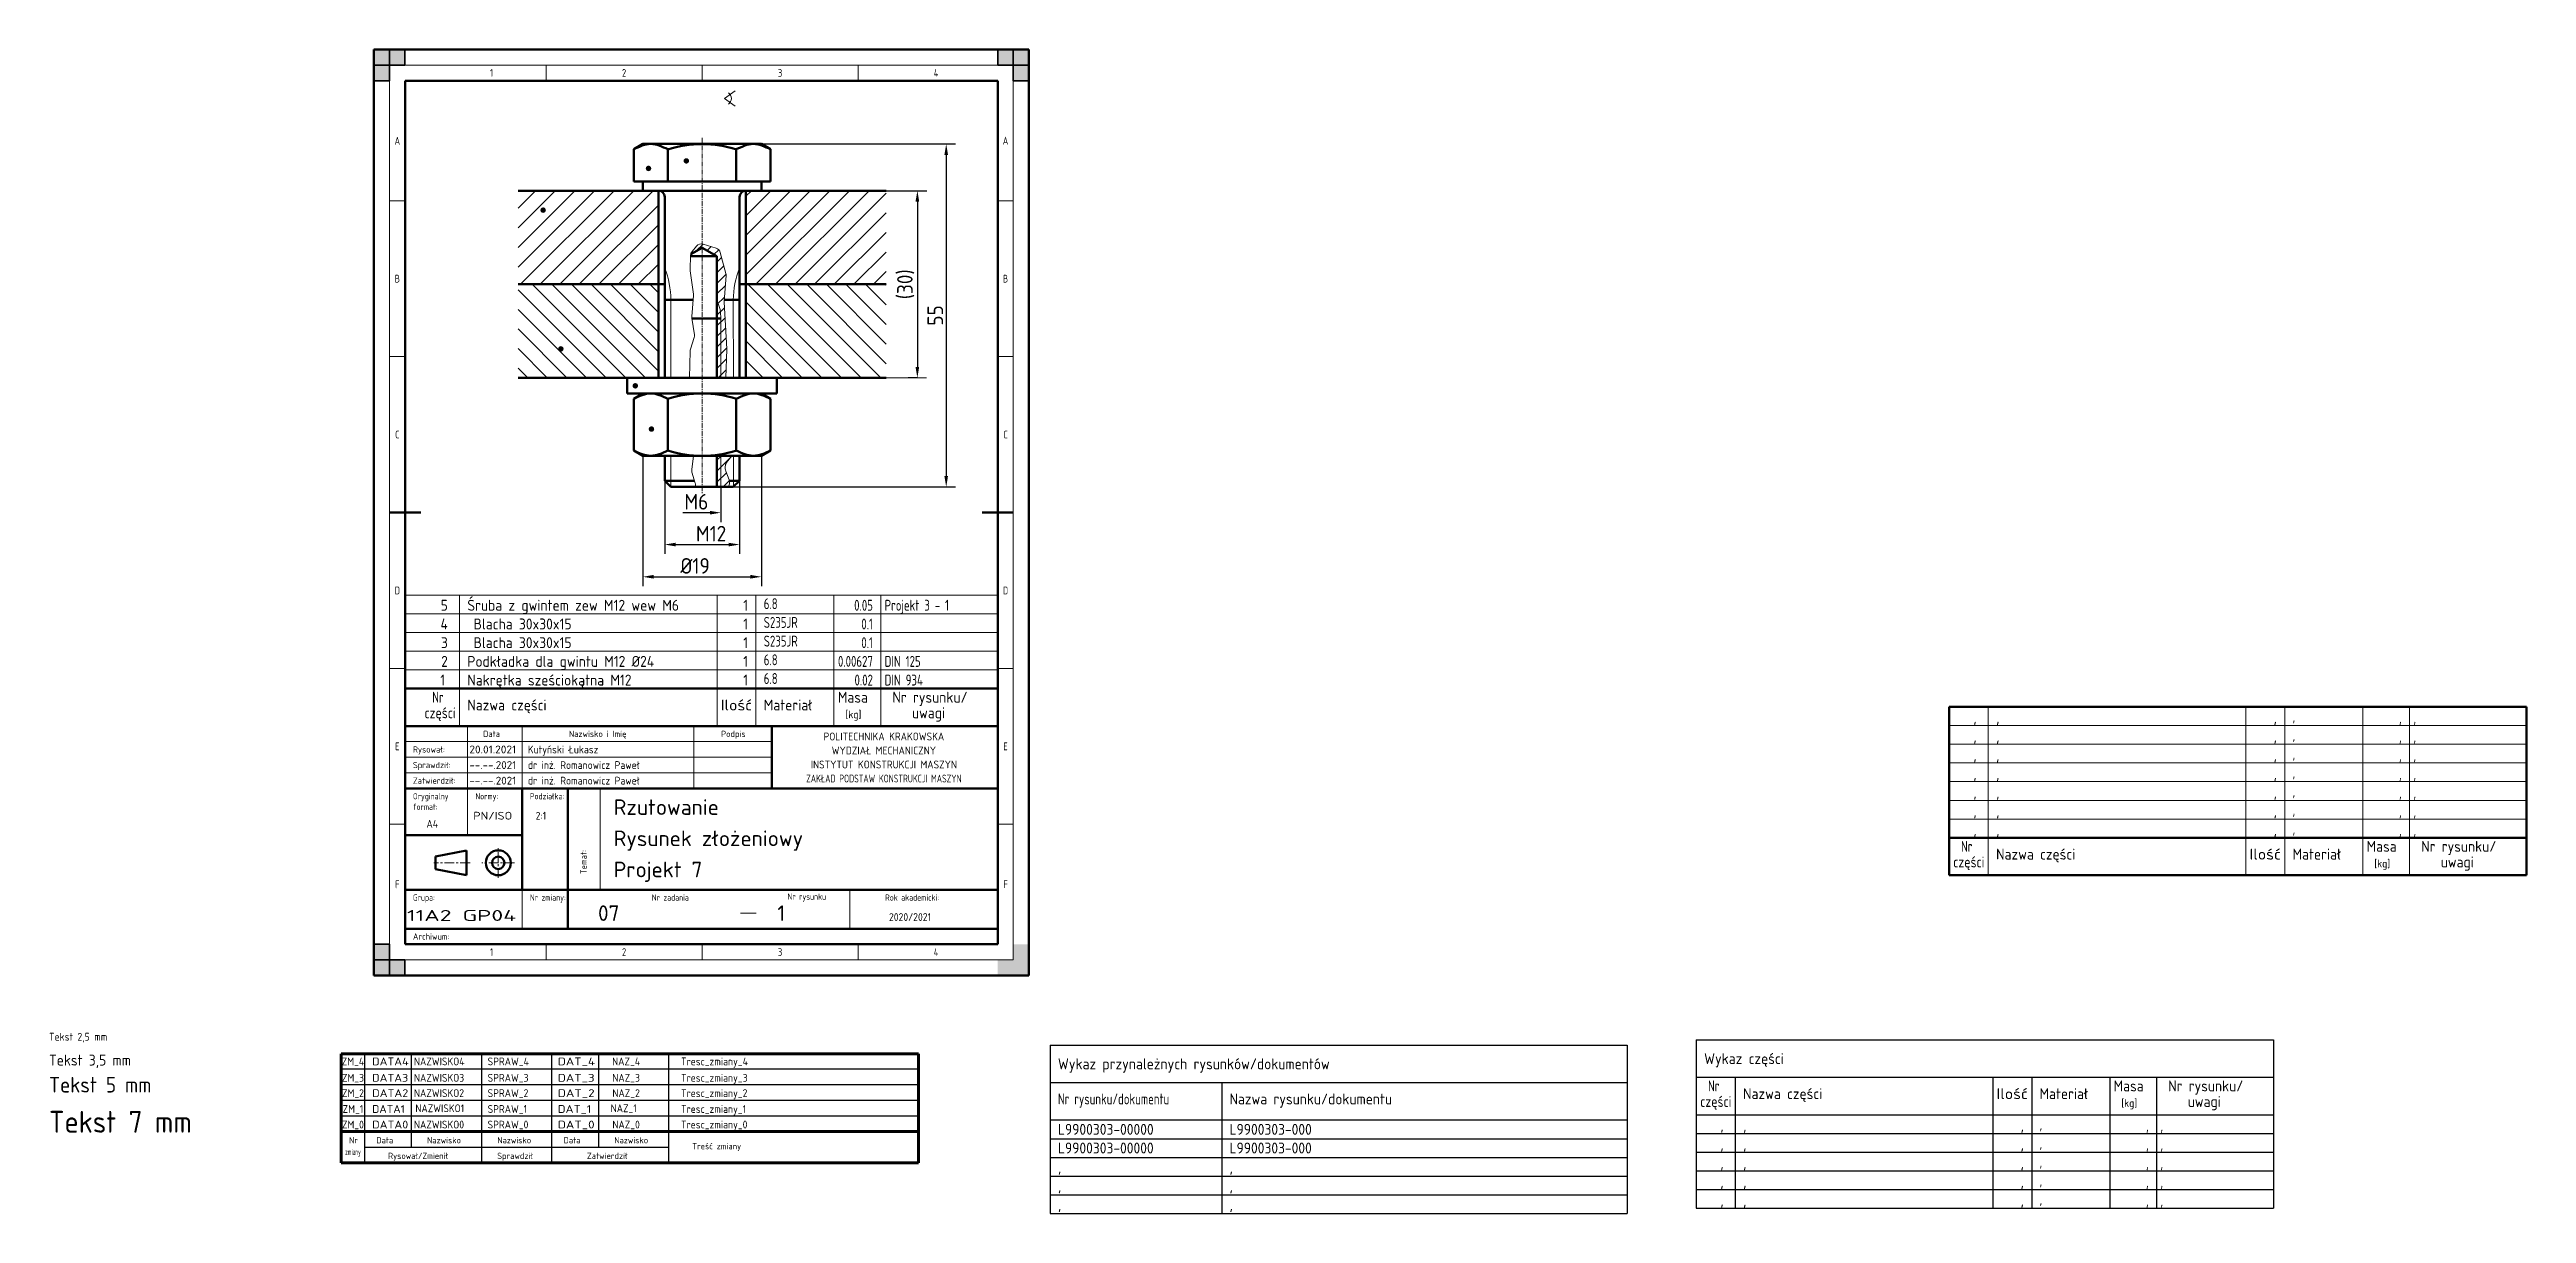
# Paper-space layout 'Layout1' of a CAD drawing. Extents: x -104 to 690, y -76 to 297.
# The model-space entities are those that its viewports show. They can reach past a viewport. Long polylines and large blocks are cut down to what shows.
import ezdxf
from ezdxf.enums import TextEntityAlignment as Align

# ---------------------------------------------------------------- set-up
doc = ezdxf.new("R2010")
doc.units = 0
doc.linetypes.add('CENTER', pattern=[50.8, 31.75, -6.35, 6.35, -6.35])
doc.layers.get('0').update_dxf_attribs({"linetype": 'CONTINUOUS', "lineweight": 35})
doc.layers.get('Defpoints').update_dxf_attribs({"linetype": 'CONTINUOUS'})
for name, color, linetype, lineweight in [('0A widoczne krawedzie i zarysy', 7, 'CONTINUOUS', 50), ('1 zarysy kladow miejscowych', 7, 'CONTINUOUS', 18), ('4 pomocnicze', 3, 'CONTINUOUS', 18), ('5 wymiarowanie', 7, 'CONTINUOUS', 18), ('6 tekst 2.5mm', 7, 'CONTINUOUS', 25), ('6_35 tekst', 7, 'CONTINUOUS', 35), ('6_5 tekst', 11, 'CONTINUOUS', 50), ('6_7 tekst', 5, 'CONTINUOUS', 70), ('7 osie', 7, 'CENTER', 18), ('AM_5', 3, 'CONTINUOUS', 25), ('RAMKA', 7, 'CONTINUOUS', 15), ('TB_RYS', 7, 'CONTINUOUS', 15), ('TB_TEXT', 7, 'CONTINUOUS', 18)]:
    doc.layers.add(name, color=color, linetype=linetype, lineweight=lineweight)
for name, color, linetype in [('PRZYDOC0', 7, 'CONTINUOUS'), ('PRZYDOPL', 7, 'CONTINUOUS'), ('TABZMIAN', 7, 'CONTINUOUS'), ('WYKAZ_CZ', 7, 'CONTINUOUS'), ('WYKAZ_PL', 7, 'CONTINUOUS'), ('ZMIANYPL', 7, 'CONTINUOUS')]:
    doc.layers.add(name, color=color, linetype=linetype)
doc.styles.get("Standard").update_dxf_attribs({"font": 'geniso.shx'})
doc.dimstyles.new('STW25$0', dxfattribs={"dimscale": 0.5, "dimtxt": 5, "dimasz": 3.5, "dimexe": 3, "dimexo": 0, "dimgap": 1, "dimtad": 1, "dimdec": 1, "dimzin": 9, "dimdsep": 46, "dimtxsty": 'Standard', "dimcen": 0, "dimclrd": 256, "dimclre": 256, "dimclrt": 256, "dimadec": 1, "dimazin": 2, "dimtp": 0.1, "dimtm": 0.1, "dimtfac": 0.71, "dimtdec": 1, "dimtmove": 0, "dimatfit": 3, "dimfxl": 1, "dimtzin": 0, "dimlwd": -1, "dimlwe": -1, "dimarcsym": 0})

# ---------------------------------------------------------------- blocks, each defined once
blk = doc.blocks.new('PRZYDOC')
at = {"layer": 'PRZYDOC0'}
for p, q in [((-185, 0), (0, 0)), ((-185, 0), (-185, -54)), ((0, 0), (0, -54)), ((-185, -12), (0, -12)), ((-130, -12), (-130, -54)), ((-185, -24), (0, -24))]:
    blk.add_line(p, q, dxfattribs=at)
at = {"layer": 'PRZYDOC0', "color": 1}
for p, q in [((-185, -30), (0, -30)), ((-185, -36), (0, -36)), ((-185, -42), (0, -42)), ((-185, -48), (0, -48)), ((-185, -54), (0, -54))]:
    blk.add_line(p, q, dxfattribs=at)
at = {"layer": 'PRZYDOPL'}
for s, p in [('Wykaz przynależnych rysunków/dokumentów', (-182.5, -7.75)), ('Nazwa rysunku/dokumentu', (-127.5, -19)), ('L9900303-00000', (-182.5, -28.75)), ('L9900303-00000', (-182.5, -34.75)), ('L9900303-000', (-127.5, -28.75)), ('L9900303-000', (-127.5, -34.75)), (',', (-182.5, -40.75)), (',', (-182.5, -46.75)), (',', (-127.5, -40.75)), (',', (-127.5, -46.75)), (',', (-182.5, -52.75)), (',', (-127.5, -52.75))]:
    blk.add_text(s, height=3.5, dxfattribs=at).set_placement(p)
at = {"layer": 'PRZYDOPL', "width": 0.8}
blk.add_text('Nr rysunku/dokumentu', height=3.5, dxfattribs=at).set_placement((-182.5, -19))
blk = doc.blocks.new('WykazCzesci')
at = {"layer": 'WYKAZ_CZ'}
for p, q in [((-185, 0), (0, 0)), ((-185, 0), (-185, -54)), ((0, 0), (0, -54)), ((-185, -12), (0, -12)), ((-172.5, -12), (-172.5, -54)), ((-90, -12), (-90, -54)), ((-77.5, -12), (-77.5, -54)), ((-52.5, -12), (-52.5, -54)), ((-37.5, -12), (-37.5, -54)), ((-185, -24), (0, -24))]:
    blk.add_line(p, q, dxfattribs=at)
at = {"layer": 'WYKAZ_CZ', "color": 1}
for p, q in [((-185, -30), (0, -30)), ((-185, -42), (0, -42)), ((-185, -54), (0, -54))]:
    blk.add_line(p, q, dxfattribs=at)
at = {"layer": 'WYKAZ_CZ', "color": 2}
for p, q in [((-185, -36), (0, -36)), ((-185, -48), (0, -48))]:
    blk.add_line(p, q, dxfattribs=at)
at = {"layer": 'WYKAZ_PL'}
for s, p in [('Wykaz części', (-182.5, -7.75)), ('Nazwa części', (-170, -19)), ('Materiał', (-75, -19)), ('Masa', (-51.25, -16.5)), ('Nr rysunku/', (-33.75, -16.5)), ('uwagi', (-27.5, -21.5)), (',', (-170, -29)), (',', (-170, -35)), (',', (-170, -41)), (',', (-170, -47)), (',', (-170, -53))]:
    blk.add_text(s, height=3.5, dxfattribs=at).set_placement(p)
at = {"layer": 'WYKAZ_PL', "width": 0.8}
for s, p in [('Nr ', (-181.25, -16.5)), (',', (-75, -28.5)), (',', (-36.25, -29)), (',', (-75, -34.5)), (',', (-36.25, -35)), (',', (-75, -40.5)), (',', (-75, -46.5)), (',', (-36.25, -41)), (',', (-36.25, -47)), (',', (-75, -52.5)), (',', (-36.25, -53))]:
    blk.add_text(s, height=3.5, dxfattribs=at).set_placement(p)
at = {"layer": 'WYKAZ_PL'}
for s, width, p, p2 in [('Ilość', 1.119351, (-88.75, -19), (-78.75, -19)), ('części', 0.827558, (-183.75, -21.5), (-173.75, -21.5))]:
    blk.add_text(s, height=3.5, dxfattribs=dict(at, width=width)).set_placement(p, p2, align=Align.FIT)
at = {"layer": 'WYKAZ_PL', "color": 2}
blk.add_text('[kg]', height=2.5, dxfattribs=at).set_placement((-48.75, -21.5))
at = {"layer": 'WYKAZ_PL'}
for p in [(-176.25, -29), (-80, -29), (-176.25, -35), (-80, -35), (-176.25, -41), (-176.25, -47), (-80, -41), (-80, -47), (-176.25, -53), (-80, -53)]:
    blk.add_text(',', height=3.5, dxfattribs=at).set_placement(p, align=Align.RIGHT)
at = {"layer": 'WYKAZ_PL', "width": 0.8}
for p in [(-40, -29), (-40, -35), (-40, -41), (-40, -47), (-40, -53)]:
    blk.add_text(',', height=3.5, dxfattribs=at).set_placement(p, align=Align.RIGHT)
blk = doc.blocks.new('OPIS_TR1')
at = {"layer": 'TB_TEXT', "color": 2, "linetype": 'Continuous'}
for tag, width, p, p2 in [('Data', 1.880597, (-163.75, 61.25), (-148.75, 61.25)), ('Data', 1.880597, (-163.75, 56.25), (-148.75, 56.25)), ('Data', 1.880597, (-163.75, 51.25), (-148.75, 51.25)), ('Normy', 1.071429, (-162.5, 40), (-150, 40))]:
    blk.add_attdef(tag, text='', height=2.5, dxfattribs=dict(at, width=width)).set_placement(p, p2, align=Align.FIT)
for tag, p in [('Kreslarz', (-145, 62.5)), ('Kontroler', (-145, 57.5)), ('Decydent', (-145, 52.5)), ('Sciezka_dostepu', (-163.69, 2.5))]:
    blk.add_attdef(tag, text='', height=2.5, dxfattribs=at).set_placement(p, align=Align.MIDDLE_LEFT)
blk.add_attdef('Format', text='', height=2.5, dxfattribs=at).set_placement((-177.5, 36.67), align=Align.BOTTOM_LEFT)
blk.add_attdef('Skala', (-142.5, 40), '', height=2.5, dxfattribs=at)
at = {"layer": 'TB_TEXT', "color": 30, "linetype": 'Continuous', "width": 1.1}
for tag, p in [('LINIA_TYTULU_1', (-117.5, 40)), ('LINIA_TYTULU_2', (-117.5, 30)), ('LINIA_TYTULU_3', (-117.5, 20))]:
    blk.add_attdef(tag, text='', height=5, dxfattribs=at).set_placement(p, align=Align.BOTTOM_LEFT)
at = {"layer": 'TB_TEXT', "color": 7, "linetype": 'Continuous', "width": 3.773585}
blk.add_attdef('ZADANIE', text='', height=3.5, dxfattribs=at).set_placement((-183.75, 7.5), (-148.75, 7.5), align=Align.FIT)
at = {"layer": 'TB_TEXT', "color": 7, "linetype": 'Continuous'}
blk.add_attdef('REV', text='', height=3.5, dxfattribs=at).set_placement((-137.92, 7.5), align=Align.CENTER)
at = {"layer": 'TB_TEXT', "color": 30, "linetype": 'Continuous', "width": 1.1}
for tag, p in [('Z9900303', (-122.5, 7.5)), ('000', (-65, 7.5))]:
    blk.add_attdef(tag, p, '', height=5, dxfattribs=at)
at = {"layer": 'TB_TEXT', "color": 2, "linetype": 'Continuous'}
blk.add_attdef('Z9900313-999', text='', height=2.5, dxfattribs=at).set_placement((-22.5, 10), align=Align.TOP_CENTER)
blk = doc.blocks.new('E')
for p, q in [((-32.73, 10.64), (-22.73, 12.64)), ((-32.73, 6.64), (-32.73, 10.64)), ((-22.73, 4.64), (-22.73, 12.64)), ((-32.73, 6.64), (-22.73, 4.64))]:
    blk.add_line(p, q)
for radius in [4, 2]:
    blk.add_circle((-12.6, 8.64), radius)
at = {"layer": '7 osie', "ltscale": 0.1}
for p, q in [((-21.62, 8.64), (-33.28, 8.64)), ((-7.4, 8.64), (-17.86, 8.64)), ((-12.6, 3.78), (-12.6, 13.32))]:
    blk.add_line(p, q, dxfattribs=at)
blk = doc.blocks.new('*D14')
at = {"layer": 'AM_5', "transparency": 16777216}
for p, q in [((-221.63, 312.3), (-190.51, 312.3)), ((-192.01, 310.55), (-192.01, 259.05)), ((-226.13, 257.3), (-190.51, 257.3))]:
    blk.add_line(p, q, dxfattribs=at)
for points in [[(-192.3, 310.55), (-191.72, 310.55), (-192.01, 312.3)], [(-192.3, 259.05), (-191.72, 259.05), (-192.01, 257.3)]]:
    blk.add_solid(points, dxfattribs=at)
at = {"layer": 'Defpoints', "color": 0, "transparency": 16777216}
for p in [(-221.63, 312.3), (-226.13, 257.3), (-192.01, 257.3)]:
    blk.add_point(p, dxfattribs=at)
at = {"layer": 'AM_5', "transparency": 16777216, "insert": (-193.76, 284.8), "char_height": 2.5, "attachment_point": 5, "rotation": 90}
blk.add_mtext('55', dxfattribs=at)
blk = doc.blocks.new('*D15')
at = {"layer": 'AM_5', "transparency": 16777216}
for p, q in [((-201.63, 304.8), (-195.13, 304.8)), ((-196.63, 303.05), (-196.63, 276.55)), ((-196.63, 274.8), (-198.13, 274.8))]:
    blk.add_line(p, q, dxfattribs=at)
for points in [[(-196.93, 303.05), (-196.34, 303.05), (-196.63, 304.8)], [(-196.93, 276.55), (-196.34, 276.55), (-196.63, 274.8)]]:
    blk.add_solid(points, dxfattribs=at)
at = {"layer": 'Defpoints', "color": 0, "transparency": 16777216}
for p in [(-201.63, 304.8), (-196.63, 274.8), (-196.63, 274.8)]:
    blk.add_point(p, dxfattribs=at)
at = {"layer": 'AM_5', "transparency": 16777216, "insert": (-198.51, 289.8), "char_height": 2.5, "attachment_point": 5, "rotation": 90}
blk.add_mtext('(30)', dxfattribs=at)
blk = doc.blocks.new('*D16')
at = {"layer": 'AM_5', "transparency": 16777216}
for p, q in [((-237.13, 258.3), (-237.13, 246.56)), ((-225.13, 258.3), (-225.13, 246.56)), ((-235.38, 248.06), (-226.88, 248.06))]:
    blk.add_line(p, q, dxfattribs=at)
for points in [[(-235.38, 248.35), (-235.38, 247.77), (-237.13, 248.06)], [(-226.88, 248.35), (-226.88, 247.77), (-225.13, 248.06)]]:
    blk.add_solid(points, dxfattribs=at)
at = {"layer": 'Defpoints', "color": 0, "transparency": 16777216}
for p in [(-237.13, 258.3), (-225.13, 258.3), (-225.13, 248.06)]:
    blk.add_point(p, dxfattribs=at)
at = {"layer": 'AM_5', "transparency": 16777216, "insert": (-229.69, 249.81), "char_height": 2.5, "attachment_point": 5}
blk.add_mtext('M12', dxfattribs=at)
blk = doc.blocks.new('*D17')
at = {"layer": 'AM_5', "transparency": 16777216}
for p, q in [((-228.13, 257.3), (-228.13, 251.67)), ((-229.88, 253.17), (-234.24, 253.17))]:
    blk.add_line(p, q, dxfattribs=at)
blk.add_solid([(-229.88, 253.46), (-229.88, 252.88), (-228.13, 253.17)], dxfattribs=at)
at = {"layer": 'Defpoints', "color": 0, "transparency": 16777216}
for p in [(-234.13, 257.3), (-228.13, 257.3), (-228.13, 253.17)]:
    blk.add_point(p, dxfattribs=at)
at = {"layer": 'AM_5', "transparency": 16777216, "insert": (-232.05, 254.92), "char_height": 2.5, "attachment_point": 5}
blk.add_mtext('M6', dxfattribs=at)
blk = doc.blocks.new('_None')
blk = doc.blocks.new('*D18')
at = {"layer": 'AM_5', "transparency": 16777216}
for p, q in [((-240.63, 262.3), (-240.63, 241.39)), ((-221.63, 262.3), (-221.63, 241.39)), ((-238.88, 242.89), (-223.38, 242.89))]:
    blk.add_line(p, q, dxfattribs=at)
for points in [[(-238.88, 243.19), (-238.88, 242.6), (-240.63, 242.89)], [(-223.38, 243.19), (-223.38, 242.6), (-221.63, 242.89)]]:
    blk.add_solid(points, dxfattribs=at)
at = {"layer": 'Defpoints', "color": 0, "transparency": 16777216}
for p in [(-240.63, 262.3), (-221.63, 262.3), (-221.63, 242.89)]:
    blk.add_point(p, dxfattribs=at)
at = {"layer": 'AM_5', "transparency": 16777216, "insert": (-232.26, 244.64), "char_height": 2.5, "attachment_point": 5}
blk.add_mtext('%%C19', dxfattribs=at)

msp = doc.modelspace()

# ---------------------------------------------------------------- hatches: boundary and pattern name
at = {"layer": '1 zarysy kladow miejscowych', "ltscale": 0.1}
h = msp.add_hatch(dxfattribs=at)
h.set_pattern_fill('ANSI31', color=256, scale=0.7)
h.paths.add_polyline_path([(-238.13, 304.8), (-240.63, 304.8), (-260.63, 304.8), (-260.63, 289.8), (-238.13, 289.8)])
h.paths.add_polyline_path([(-201.63, 304.8), (-221.63, 304.8), (-224.13, 304.8), (-224.13, 289.8), (-201.63, 289.8)])
h = msp.add_hatch(dxfattribs=at)
h.set_pattern_fill('ANSI31', color=256, scale=0.7, angle=90)
h.paths.add_polyline_path([(-238.13, 289.8), (-260.63, 289.8), (-260.63, 274.8), (-238.13, 274.8)])
h.paths.add_polyline_path([(-201.63, 289.8), (-224.13, 289.8), (-224.13, 274.8), (-201.63, 274.8)])
at = {"layer": '5 wymiarowanie', "ltscale": 0.1}
h = msp.add_hatch(color=256, dxfattribs=at)
edge = h.paths.add_edge_path()
edge.add_arc((-233.66, 309.59), 0.44, 0, 360)
h = msp.add_hatch(color=256, dxfattribs=at)
edge = h.paths.add_edge_path()
edge.add_arc((-239.72, 308.38), 0.44, 0, 360)
h = msp.add_hatch(color=256, dxfattribs=at)
edge = h.paths.add_edge_path()
edge.add_arc((-256.61, 301.69), 0.44, 0, 360)
h = msp.add_hatch(dxfattribs=at)
h.set_pattern_fill('ANSI31', color=256, scale=0.38)
h.paths.add_polyline_path([(-227.3, 291.21, 0.081515), (-227.33, 291.53), (-228.22, 294.89, 0.257371), (-228.88, 295.59), (-230.96, 296.25, 0.045346), (-231.13, 296.29), (-231.13, 295.67), (-228.75, 294.3), (-228.75, 274.8), (-227.33, 274.8), (-227.16, 279.38, 0.023212), (-227.16, 279.47), (-227.58, 286.91, -0.031099), (-227.58, 287.04)])
h.paths.add_polyline_path([(-231.13, 296.29, 0.257446), (-232.03, 295.93), (-232.75, 295.05, 0.121763), (-232.96, 294.62), (-231.13, 295.67)])
h = msp.add_hatch(color=256, dxfattribs=at)
edge = h.paths.add_edge_path()
edge.add_arc((-253.77, 279.44), 0.44, 0, 360)
h = msp.add_hatch(color=256, dxfattribs=at)
edge = h.paths.add_edge_path()
edge.add_arc((-241.84, 273.52), 0.44, 0, 360)
h = msp.add_hatch(color=256, dxfattribs=at)
edge = h.paths.add_edge_path()
edge.add_arc((-239.25, 266.58), 0.44, 0, 360)
h = msp.add_hatch(dxfattribs=at)
h.set_pattern_fill('ANSI31', color=256, scale=0.39)
h.paths.add_polyline_path([(-227.34, 259.84, -0.094445), (-227.41, 260.21), (-227.41, 260.6, -0.162195), (-227.21, 261.2), (-226.38, 262.3), (-228.75, 262.3), (-228.75, 257.3), (-226.89, 257.3), (-226.75, 257.82, 0.160996), (-226.79, 258.45)])

# ---------------------------------------------------------------- linework, layer by layer
at = {"layer": '0A widoczne krawedzie i zarysy', "ltscale": 0.1}
for p, q in [((-240.63, 312.3), (-242.1, 311.45)), ((-242.1, 306.3), (-242.1, 311.45)), ((-240.63, 312.3), (-231.13, 312.3)), ((-236.62, 311.45), (-236.62, 306.3)), ((-221.63, 312.3), (-231.13, 312.3)), ((-225.65, 311.45), (-225.65, 306.3)), ((-221.63, 312.3), (-220.16, 311.45)), ((-220.16, 306.3), (-220.16, 311.45)), ((-240.63, 306.3), (-242.1, 306.3)), ((-240.63, 304.8), (-240.63, 306.3)), ((-240.63, 306.3), (-221.63, 306.3)), ((-221.63, 304.8), (-221.63, 306.3)), ((-220.16, 306.3), (-221.63, 306.3)), ((-240.63, 304.8), (-260.63, 304.8)), ((-238.13, 304.8), (-240.63, 304.8)), ((-238.13, 304.8), (-231.13, 304.8)), ((-238.13, 304.8), (-238.13, 274.8)), ((-237.13, 303.8), (-237.13, 274.8)), ((-231.13, 304.8), (-224.13, 304.8)), ((-225.13, 303.8), (-225.13, 274.8)), ((-224.13, 304.8), (-221.63, 304.8)), ((-224.13, 304.8), (-224.13, 274.8)), ((-221.63, 304.8), (-201.63, 304.8)), ((-231.13, 294.3), (-232.98, 294.3)), ((-232.96, 294.62), (-231.13, 295.67)), ((-228.75, 294.3), (-231.13, 295.67)), ((-231.13, 294.3), (-228.75, 294.3)), ((-228.75, 274.8), (-228.75, 294.3)), ((-260.63, 289.8), (-238.13, 289.8)), ((-238.13, 289.8), (-237.13, 289.8)), ((-224.13, 289.8), (-225.13, 289.8)), ((-201.63, 289.8), (-224.13, 289.8)), ((-237.13, 287.3), (-232.57, 287.3)), ((-225.13, 287.3), (-227.57, 287.3)), ((-232.77, 284.3), (-231.13, 284.3)), ((-228.13, 284.3), (-231.13, 284.3)), ((-201.63, 274.8), (-260.63, 274.8)), ((-231.13, 274.8), (-243.13, 274.8)), ((-243.13, 274.8), (-243.13, 272.3)), ((-219.13, 272.3), (-219.13, 274.8)), ((-243.13, 272.3), (-219.13, 272.3)), ((-240.63, 272.3), (-242.1, 271.45)), ((-242.1, 268.87), (-242.1, 271.45)), ((-240.63, 272.3), (-231.13, 272.3)), ((-236.62, 271.45), (-236.62, 263.14)), ((-221.63, 272.3), (-231.13, 272.3)), ((-228.75, 272.14), (-228.75, 272.3)), ((-225.65, 271.45), (-225.65, 263.14)), ((-221.63, 272.3), (-220.16, 271.45)), ((-220.16, 268.87), (-220.16, 271.45)), ((-242.1, 268.87), (-242.1, 263.14)), ((-220.16, 268.87), (-220.16, 263.14)), ((-240.63, 262.3), (-242.1, 263.14)), ((-240.63, 262.3), (-231.13, 262.3)), ((-237.13, 262.3), (-237.13, 258.3)), ((-221.63, 262.3), (-231.13, 262.3)), ((-228.75, 257.3), (-228.75, 262.45)), ((-225.13, 262.3), (-225.13, 258.3)), ((-221.63, 262.3), (-220.16, 263.14)), ((-237.13, 258.3), (-236.13, 257.3)), ((-237.13, 258.3), (-232.35, 258.3)), ((-225.13, 258.3), (-226.74, 258.3)), ((-225.13, 258.3), (-226.13, 257.3)), ((-231.13, 257.3), (-236.13, 257.3)), ((-231.13, 257.3), (-226.13, 257.3))]:
    msp.add_line(p, q, dxfattribs=at)
for centre, radius, start, end in [((-231.13, 294.14), 18.15, 90, 107.588), ((-231.13, 294.14), 18.15, 72.412, 90), ((-238.13, 303.8), 1, 0, 90), ((-224.13, 303.8), 1, 90, 180), ((-231.13, 254.14), 18.15, 90, 107.588), ((-231.13, 254.14), 18.15, 72.412, 90), ((-231.13, 280.45), 18.15, 252.412, 270), ((-231.13, 280.45), 18.15, 270, 287.588)]:
    msp.add_arc(centre, radius, start, end, dxfattribs=at)
for points in [[(-242.1, 311.45), (-239.36, 312.3), (-236.62, 311.45)], [(-220.16, 311.45), (-222.91, 312.3), (-225.65, 311.45)], [(-242.1, 271.45), (-239.36, 272.3), (-236.62, 271.45)], [(-220.16, 271.45), (-222.91, 272.3), (-225.65, 271.45)], [(-242.1, 263.14), (-239.36, 262.3), (-236.62, 263.14)], [(-220.16, 263.14), (-222.91, 262.3), (-225.65, 263.14)]]:
    msp.add_spline(points, degree=3, dxfattribs=at)
at = {"layer": '1 zarysy kladow miejscowych', "ltscale": 0.1}
for p, q in [((-236.13, 274.8), (-236.13, 287.3)), ((-226.12, 274.8), (-226.13, 287.3)), ((-228.13, 274.8), (-228.13, 284.3)), ((-236.13, 257.3), (-236.13, 262.3)), ((-228.13, 257.33), (-228.13, 262.3)), ((-226.1, 257.33), (-226.1, 262.3))]:
    msp.add_line(p, q, dxfattribs=at)
for centre, start, end in [((-249.68, 287.3), 0, 22.1556), ((-212.59, 287.3), 157.8444, 180)]:
    msp.add_arc(centre, 13.54, start, end, dxfattribs=at)
msp.add_open_spline([(-228.13, 284.3), (-228.18, 285.28), (-228.23, 286.26), (-228.75, 287)], degree=3, dxfattribs=at)
at = {"layer": '4 pomocnicze', "ltscale": 0.1}
for p, q in [((-242.1, 306.3), (-242.1, 311.45)), ((-242.1, 311.45), (-242.1, 310.33)), ((-240.63, 304.8), (-240.63, 306.3)), ((-240.63, 304.8), (-240.63, 306.3)), ((-242.1, 271.45), (-242.1, 270.33)), ((-220.16, 271.45), (-220.16, 270.33)), ((-242.1, 263.14), (-242.1, 264.27)), ((-220.16, 263.14), (-220.16, 264.27))]:
    msp.add_line(p, q, dxfattribs=at)
at = {"layer": '5 wymiarowanie', "ltscale": 0.1}
for p, q in [((-227.56, 319.61), (-225.81, 320.84)), ((-225.81, 318.39), (-227.56, 319.61)), ((-201.63, 274.8), (-195.16, 274.8)), ((-237.13, 258.3), (-232.35, 258.3)), ((-236.13, 257.3), (-237.13, 258.3)), ((-228.45, 257.3), (-231.13, 257.3)), ((-228.63, 257.3), (-231.13, 257.3))]:
    msp.add_line(p, q, dxfattribs=at)
for points in [[(-227.33, 274.8), (-227.16, 279.38, 0.023212), (-227.16, 279.47), (-227.58, 286.91, -0.031099), (-227.58, 287.04), (-227.3, 291.21, 0.081515), (-227.33, 291.53), (-228.22, 294.89, 0.257371), (-228.88, 295.59), (-230.96, 296.25, 0.306369), (-232.03, 295.93), (-232.75, 295.05, 0.165516), (-232.98, 294.45), (-233.05, 292.14, 0.042952), (-233.04, 291.97), (-232.51, 288.24, -0.055721), (-232.51, 288.02), (-232.79, 284.62, 0.059067), (-232.78, 284.38), (-232.36, 281.71, -0.118019), (-232.4, 281.24), (-233.01, 279.39, 0.072854), (-233.06, 279.1), (-233.17, 274.8)], [(-232.51, 262.3), (-232.79, 260.09, 0.102829), (-232.76, 259.69), (-232.24, 257.93, -0.071102), (-232.2, 257.65), (-232.2, 257.3)], [(-226.89, 257.3), (-226.75, 257.82, 0.160996), (-226.79, 258.45), (-227.34, 259.84, -0.094445), (-227.41, 260.21), (-227.41, 260.6, -0.162195), (-227.21, 261.2), (-226.38, 262.3)]]:
    msp.add_lwpolyline(points, format="xyb", dxfattribs=at)
msp.add_arc((-227.56, 319.61), 1.12, 305, 55, dxfattribs=at)
at = {"layer": '7 osie', "ltscale": 0.1}
msp.add_line((-231.13, 313.3), (-231.13, 256.3), dxfattribs=at)

# ---------------------------------------------------------------- dimensions: what is measured, and where the dimension line sits
at = {"layer": 'AM_5'}
dim = msp.add_linear_dim(base=(-192.01, 257.3), p1=(-221.63, 312.3), p2=(-226.13, 257.3), angle=90, dimstyle='STW25$0', dxfattribs=at)
dim.commit()
dim.dimension.update_dxf_attribs({"geometry": '*D14', "text_midpoint": (-193.76, 284.8)})
dim = msp.add_linear_dim(base=(-196.63, 274.8), p1=(-201.63, 304.8), p2=(-196.63, 274.8), angle=90, dimstyle='STW25$0', override={"dimpost": '(<>)'}, dxfattribs=at)
dim.commit()
dim.dimension.update_dxf_attribs({"geometry": '*D15', "text_midpoint": (-198.51, 289.8)})
for base, p1, p2, override, picture, middle in [((-221.63, 242.89), (-240.63, 262.3), (-221.63, 262.3), {"dimpost": '%%C<>'}, '*D18', (-232.26, 242.89)), ((-225.13, 248.06), (-237.13, 258.3), (-225.13, 258.3), {"dimpost": 'M<>'}, '*D16', (-229.69, 248.06)), ((-228.13, 253.17), (-234.13, 257.3), (-228.13, 257.3), {"dimpost": 'M<>', "dimblk1": 'None', "dimsah": 1, "dimse1": 1, "dimsd1": 1}, '*D17', (-232.05, 253.17))]:
    dim = msp.add_linear_dim(base=base, p1=p1, p2=p2, angle=0, dimstyle='STW25$0', override=override, dxfattribs=at)
    dim.commit()
    dim.dimension.update_dxf_attribs({"geometry": picture, "text_midpoint": middle, "dimtype": 160})

psp = doc.layouts.get("Layout1")

# ---------------------------------------------------------------- hatches: boundary and pattern name
at = {"layer": '0A widoczne krawedzie i zarysy', "lineweight": 35, "ltscale": 0.1}
h = psp.add_hatch(color=256, dxfattribs=at)
h.dxf.hatch_style = 1
h.paths.add_polyline_path([(10.09, 296.98), (5.09, 296.98), (5.09, 291.98), (10.09, 291.98)])
h.paths.add_polyline_path([(5.09, 296.98), (0.09, 296.98), (0.09, 291.98), (5.09, 291.98)])
h.paths.add_polyline_path([(5.09, 291.98), (0.09, 291.98), (0.09, 286.98), (5.09, 286.98)])
h = psp.add_hatch(color=256, dxfattribs=at)
h.dxf.hatch_style = 1
h.paths.add_polyline_path([(200.09, 296.98), (205.09, 296.98), (205.09, 291.98), (200.09, 291.98)])
h.paths.add_polyline_path([(205.09, 296.98), (210.09, 296.98), (210.09, 291.98), (205.09, 291.98)])
h.paths.add_polyline_path([(205.09, 291.98), (210.09, 291.98), (210.09, 286.98), (205.09, 286.98)])
h = psp.add_hatch(color=256, dxfattribs=at)
h.dxf.hatch_style = 1
h.paths.add_polyline_path([(10.09, -0.02), (5.09, -0.02), (5.09, 4.98), (10.09, 4.98)])
h.paths.add_polyline_path([(5.09, -0.02), (0.09, -0.02), (0.09, 4.98), (5.09, 4.98)])
h.paths.add_polyline_path([(5.09, 4.98), (0.09, 4.98), (0.09, 9.98), (5.09, 9.98)])
h = psp.add_hatch(color=256, dxfattribs=at)
h.dxf.hatch_style = 1
h.paths.add_polyline_path([(200.09, -0.02), (205.09, -0.02), (205.09, 4.98), (200.09, 4.98)])
h.paths.add_polyline_path([(205.09, -0.02), (210.09, -0.02), (210.09, 4.98), (205.09, 4.98)])
h.paths.add_polyline_path([(205.09, 4.98), (210.09, 4.98), (210.09, 9.98), (205.09, 9.98)])

# ---------------------------------------------------------------- linework, layer by layer
at = {"layer": '0A widoczne krawedzie i zarysy', "color": 7, "linetype": 'Continuous'}
for p, q in [((0.09, 296.98), (210.09, 296.98)), ((0.09, -0.02), (0.09, 296.98)), ((210.09, -0.02), (210.09, 296.98)), ((10.15, 286.98), (200.09, 286.98)), ((10.15, 9.98), (10.15, 286.98)), ((200.09, 9.98), (200.09, 286.98)), ((15.15, 148.48), (5.15, 148.48)), ((205.09, 148.48), (195.09, 148.48)), ((195.15, 79.98), (10.15, 79.98)), ((127.65, 59.98), (127.65, 79.98)), ((200.09, 59.98), (10.15, 59.98)), ((47.65, 27.48), (47.65, 59.98)), ((62.31, 59.98), (62.31, 14.98)), ((10.15, 27.48), (200.09, 27.48)), ((200.09, 14.98), (10.15, 14.98)), ((195.15, 9.98), (10.15, 9.98)), ((15.09, 9.98), (200.09, 9.98)), ((0.09, -0.02), (210.09, -0.02))]:
    psp.add_line(p, q, dxfattribs=at)
at = {"layer": '0A widoczne krawedzie i zarysy', "color": 7}
for p, q in [((200.09, 133.98), (200.09, 79.98)), ((10.15, 91.98), (200.09, 91.98)), ((10.15, 79.98), (200.09, 79.98)), ((505.11, 86.15), (690.11, 86.15)), ((505.11, 86.15), (505.11, 32.15)), ((690.11, 86.15), (690.11, 32.15)), ((505.11, 44.15), (690.11, 44.15)), ((505.11, 32.15), (690.11, 32.15))]:
    psp.add_line(p, q, dxfattribs=at)
at = {"layer": '0A widoczne krawedzie i zarysy', "linetype": 'Continuous'}
psp.add_line((47.65, 44.98), (10.15, 44.98), dxfattribs=at)
at = {"layer": '0A widoczne krawedzie i zarysy', "lineweight": 35, "ltscale": 0.1}
for points in [[(0.09, 296.98), (10.09, 296.98), (10.09, 291.98), (0.09, 291.98)], [(0.09, 296.98), (5.09, 296.98), (5.09, 286.98), (0.09, 286.98)], [(210.09, 296.98), (200.09, 296.98), (200.09, 291.98), (210.09, 291.98)], [(210.09, 296.98), (205.09, 296.98), (205.09, 286.98), (210.09, 286.98)], [(0.09, -0.02), (5.09, -0.02), (5.09, 9.98), (0.09, 9.98)], [(0.09, -0.02), (10.09, -0.02), (10.09, 4.98), (0.09, 4.98)]]:
    psp.add_lwpolyline(points, close=True, dxfattribs=at)
at = {"layer": '5 wymiarowanie', "ltscale": 0.1}
for p, q in [((27.59, 97.98), (27.59, 121.98)), ((60.21, 121.98), (47.54, 121.98)), ((47.89, 115.98), (60.21, 115.98))]:
    psp.add_line(p, q, dxfattribs=at)
at = {"layer": 'RAMKA', "color": 7, "linetype": 'Continuous'}
for p, q in [((5.09, 4.98), (5.09, 291.98)), ((9.49, 291.93), (205.09, 291.98)), ((55.34, 286.98), (55.34, 291.98)), ((105.34, 286.98), (105.34, 291.98)), ((155.34, 286.98), (155.34, 291.98)), ((205.09, 4.98), (205.09, 291.98)), ((10.15, 248.48), (5.15, 248.48)), ((205.09, 248.48), (200.09, 248.48)), ((10.15, 198.48), (5.15, 198.48)), ((205.09, 198.48), (200.09, 198.48)), ((10.15, 98.48), (5.15, 98.48)), ((205.09, 98.48), (200.09, 98.48)), ((10.15, 48.48), (5.15, 48.48)), ((205.09, 48.48), (200.09, 48.48)), ((55.34, 4.98), (55.34, 9.98)), ((105.34, 4.98), (105.34, 9.98)), ((155.34, 4.98), (155.34, 9.98)), ((10.09, 4.98), (205.09, 4.98))]:
    psp.add_line(p, q, dxfattribs=at)
at = {"layer": 'TABZMIAN', "color": 7, "linetype": 'Continuous', "lineweight": 70}
for p, q in [((174.68, -25.11), (-10.32, -25.11)), ((-10.32, -60.11), (-10.32, -25.11)), ((174.68, -60.11), (174.68, -25.11)), ((174.68, -50.11), (-10.32, -50.11)), ((174.68, -60.11), (-10.32, -60.11))]:
    psp.add_line(p, q, dxfattribs=at)
at = {"layer": 'TABZMIAN', "color": 7, "linetype": 'Continuous'}
for p, q in [((174.68, -30.11), (-10.32, -30.11)), ((-2.82, -60.11), (-2.82, -25.11)), ((12.18, -55.11), (12.18, -25.11)), ((34.68, -60.11), (34.68, -25.11)), ((57.18, -60.11), (57.18, -25.11)), ((72.18, -55.11), (72.18, -25.11)), ((94.68, -60.11), (94.68, -25.11)), ((174.68, -35.11), (-10.32, -35.11)), ((174.68, -40.11), (-10.32, -40.11)), ((174.68, -45.11), (-10.32, -45.11)), ((-2.82, -55.11), (94.68, -55.11))]:
    psp.add_line(p, q, dxfattribs=at)
at = {"layer": 'TB_RYS', "color": 7}
for p, q in [((200.09, 133.98), (200.09, 79.98)), ((10.15, 121.98), (200.09, 121.98)), ((110.15, 121.98), (110.15, 79.98)), ((122.59, 121.98), (122.59, 79.98)), ((147.59, 121.98), (147.59, 79.98)), ((162.59, 121.98), (162.59, 79.98)), ((10.15, 115.98), (200.09, 115.98)), ((10.15, 109.98), (200.09, 109.98)), ((10.15, 103.98), (200.09, 103.98)), ((10.15, 97.98), (200.09, 97.98)), ((27.59, 97.98), (27.59, 79.98)), ((15.09, 91.98), (200.09, 91.98)), ((505.11, 80.15), (690.11, 80.15)), ((517.61, 86.15), (517.61, 32.15)), ((600.11, 86.15), (600.11, 32.15)), ((612.61, 86.15), (612.61, 32.15)), ((637.61, 86.15), (637.61, 32.15)), ((652.61, 86.15), (652.61, 32.15)), ((505.11, 74.15), (690.11, 74.15)), ((505.11, 74.15), (690.11, 74.15)), ((505.11, 68.15), (690.11, 68.15)), ((505.11, 62.15), (690.11, 62.15)), ((505.11, 56.15), (690.11, 56.15)), ((505.11, 50.15), (690.11, 50.15)), ((505.11, 44.15), (690.11, 44.15))]:
    psp.add_line(p, q, dxfattribs=at)
at = {"layer": 'TB_RYS', "linetype": 'Continuous'}
for p, q in [((30.15, 59.98), (30.15, 79.98)), ((47.65, 59.98), (47.65, 79.98)), ((102.65, 59.98), (102.65, 79.98)), ((127.65, 74.98), (10.15, 74.98)), ((127.65, 69.98), (10.15, 69.98)), ((127.65, 64.98), (10.15, 64.98)), ((30.15, 44.98), (30.15, 59.98)), ((72.65, 27.48), (72.65, 59.98))]:
    psp.add_line(p, q, dxfattribs=at)
at = {"layer": 'TB_RYS', "color": 7, "linetype": 'Continuous'}
for p, q in [((47.65, 14.98), (47.65, 27.48)), ((152.65, 14.98), (152.65, 27.48))]:
    psp.add_line(p, q, dxfattribs=at)
at = {"layer": 'TB_RYS'}
psp.add_line((117.65, 19.98), (122.65, 19.98), dxfattribs=at)

# ---------------------------------------------------------------- block references
for name, p in [('PRZYDOC', (401.88, -22.36)), ('WykazCzesci', (609.01, -20.68))]:
    psp.add_blockref(name, p)
at = {"layer": '0A widoczne krawedzie i zarysy', "ltscale": 0.1}
psp.add_blockref('E', (52.59, 27.48), dxfattribs=at)
at = {"layer": 'RAMKA'}
ref = psp.add_blockref('OPIS_TR1', (194.48, 9.98), dxfattribs=at)
ref.add_attrib('Kreslarz', 'Kutyński Łukasz', dxfattribs={"layer": 'TB_TEXT', "linetype": 'Continuous', "height": 2.5}).set_placement((49.48, 72.48), align=Align.MIDDLE_LEFT)
ref.add_attrib('Data', '20.01.2021', dxfattribs={"layer": 'TB_TEXT', "linetype": 'Continuous', "height": 2.5, "width": 1.061947}).set_placement((30.73, 71.23), (45.73, 71.23), align=Align.FIT)
ref.add_attrib('Kontroler', 'dr inż. Romanowicz Paweł ', dxfattribs={"layer": 'TB_TEXT', "linetype": 'Continuous', "height": 2.5}).set_placement((49.48, 67.48), align=Align.MIDDLE_LEFT)
ref.add_attrib('Data', '--.--.2021', dxfattribs={"layer": 'TB_TEXT', "linetype": 'Continuous', "height": 2.5, "width": 1.025641}).set_placement((30.73, 66.23), (45.73, 66.23), align=Align.FIT)
ref.add_attrib('Decydent', 'dr inż. Romanowicz Paweł ', dxfattribs={"layer": 'TB_TEXT', "linetype": 'Continuous', "height": 2.5}).set_placement((49.48, 62.48), align=Align.MIDDLE_LEFT)
ref.add_attrib('Data', '--.--.2021', dxfattribs={"layer": 'TB_TEXT', "linetype": 'Continuous', "height": 2.5, "width": 1.025641}).set_placement((30.73, 61.23), (45.73, 61.23), align=Align.FIT)
ref.add_attrib('LINIA_TYTULU_1', 'Rzutowanie', dxfattribs={"layer": 'TB_TEXT', "linetype": 'Continuous', "height": 5, "width": 1.1}).set_placement((76.98, 49.98), align=Align.BOTTOM_LEFT)
ref.add_attrib('LINIA_TYTULU_2', 'Rysunek złożeniowy', dxfattribs={"layer": 'TB_TEXT', "linetype": 'Continuous', "height": 5, "width": 1.1}).set_placement((76.98, 39.98), align=Align.BOTTOM_LEFT)
ref.add_attrib('LINIA_TYTULU_3', 'Projekt 7', dxfattribs={"layer": 'TB_TEXT', "linetype": 'Continuous', "height": 5, "width": 1.1}).set_placement((76.98, 29.98), align=Align.BOTTOM_LEFT)
ref.add_attrib('Skala', '2:1', (51.98, 49.98), dxfattribs={"layer": 'TB_TEXT', "linetype": 'Continuous', "height": 2.5})
ref.add_attrib('ZADANIE', '11A2 GP04', dxfattribs={"layer": 'TB_TEXT', "color": 7, "linetype": 'Continuous', "height": 3.5, "width": 1.680672}).set_placement((10.73, 17.48), (45.73, 17.48), align=Align.FIT)
ref.add_attrib('Z9900303', '07', (71.98, 17.48), dxfattribs={"layer": 'TB_TEXT', "linetype": 'Continuous', "height": 5, "width": 1.1})
ref.add_attrib('000', '1', (129.48, 17.48), dxfattribs={"layer": 'TB_TEXT', "linetype": 'Continuous', "height": 5, "width": 1.1})
ref.add_attrib('Normy', 'PN/ISO', dxfattribs={"layer": 'TB_TEXT', "linetype": 'Continuous', "height": 2.5, "width": 1.234568}).set_placement((31.98, 49.98), (44.48, 49.98), align=Align.FIT)
ref.add_attrib('Format', 'A4', dxfattribs={"layer": 'TB_TEXT', "linetype": 'Continuous', "height": 2.5}).set_placement((16.98, 46.65), align=Align.BOTTOM_LEFT)
ref.add_attrib('Z9900313-999', '2020/2021', dxfattribs={"layer": 'TB_TEXT', "linetype": 'Continuous', "height": 2.5}).set_placement((171.98, 19.98), align=Align.TOP_CENTER)

# ---------------------------------------------------------------- texts
at = {"layer": '6 tekst 2.5mm'}
psp.add_text('Tekst 2,5 mm', height=2.5, dxfattribs=at).set_placement((-104, -20.91))
at = {"layer": '6_35 tekst'}
psp.add_text('Tekst 3,5 mm', height=3.5, dxfattribs=at).set_placement((-104, -28.91))
at = {"layer": '6_5 tekst'}
psp.add_text('Tekst 5 mm', height=5, dxfattribs=at).set_placement((-104, -37.56))
at = {"layer": '6_7 tekst'}
psp.add_text('Tekst 7 mm', height=7, dxfattribs=at).set_placement((-104, -50.44))
at = {"layer": 'RAMKA', "color": 7, "linetype": 'Continuous', "width": 0.8}
for s, p in [('1', (37.84, 289.48)), ('2', (80.33, 289.48)), ('3', (130.33, 289.48)), ('4', (180.33, 289.48)), ('A', (7.64, 267.73)), ('A', (202.58, 267.73)), ('B', (7.65, 223.48)), ('B', (202.59, 223.48)), ('C', (7.65, 173.48)), ('C', (202.59, 173.48)), ('D', (7.65, 123.48)), ('D', (202.59, 123.48)), ('E', (7.65, 73.48)), ('E', (202.59, 73.48)), ('F', (7.65, 29.23)), ('F', (202.59, 29.23)), ('1', (37.84, 7.48)), ('2', (80.33, 7.48)), ('3', (130.33, 7.48)), ('4', (180.33, 7.48))]:
    psp.add_text(s, height=2.5, dxfattribs=at).set_placement(p, align=Align.MIDDLE)
at = {"layer": 'TB_RYS', "color": 7}
for s, p in [('5', (23.84, 116.98)), ('1', (120.09, 116.98)), ('4', (23.84, 110.98)), ('1', (120.09, 110.98)), ('3', (23.84, 104.98)), ('1', (120.09, 104.98)), ('1', (22.98, 92.98)), ('2', (23.84, 98.98)), ('1', (120.09, 98.98)), ('1', (120.09, 92.98)), (',', (513.86, 81.15)), (',', (610.11, 81.15)), (',', (513.86, 75.15)), (',', (610.11, 75.15)), (',', (513.86, 69.15)), (',', (610.11, 69.15)), (',', (513.86, 63.15)), (',', (513.86, 57.15)), (',', (610.11, 63.15)), (',', (610.11, 57.15)), (',', (513.86, 51.15)), (',', (610.11, 51.15)), (',', (513.86, 45.15)), (',', (610.11, 45.15))]:
    psp.add_text(s, height=3.5, dxfattribs=at).set_placement(p, align=Align.RIGHT)
for s, height, p in [('Śruba z gwintem zew M12 wew M6', 3.5, (30.09, 116.98)), (' Blacha 30x30x15', 3.5, (30.09, 110.98)), (' Blacha 30x30x15', 3.5, (30.09, 104.98)), ('Podkładka dla gwintu M12 %%C24 ', 3.5, (30.09, 98.98)), ('Nakrętka sześciokątna M12', 3.5, (30.09, 92.98)), ('Nazwa części', 3.5, (30.09, 84.98)), ('Materiał', 3.5, (125.09, 84.98)), ('Masa', 3.5, (148.84, 87.48)), ('Nr rysunku/', 3.5, (166.34, 87.48)), ('[kg]', 2.5, (151.34, 82.48)), ('uwagi', 3.5, (172.59, 82.48)), (',', 3.5, (520.11, 81.15)), (',', 3.5, (520.11, 75.15)), (',', 3.5, (520.11, 69.15)), (',', 3.5, (520.11, 63.15)), (',', 3.5, (520.11, 57.15)), (',', 3.5, (520.11, 51.15)), (',', 3.5, (520.11, 45.15)), ('Nazwa części', 3.5, (520.11, 37.15)), ('Materiał', 3.5, (615.11, 37.15)), ('Masa', 3.5, (638.86, 39.65)), ('Nr rysunku/', 3.5, (656.36, 39.65)), ('[kg]', 2.5, (641.36, 34.65)), ('uwagi', 3.5, (662.61, 34.65))]:
    psp.add_text(s, height=height, dxfattribs=at).set_placement(p)
at = {"layer": 'TB_RYS', "color": 7, "width": 0.8}
for s, p in [('6.8', (125.09, 117.48)), ('Projekt 3 - 1', (163.84, 116.98)), ('S235JR', (125.09, 111.48)), ('S235JR', (125.09, 105.48)), ('6.8', (125.09, 99.48)), ('6.8', (125.09, 93.48)), ('DIN 125', (163.84, 98.98)), ('DIN 934', (163.84, 92.98)), ('Nr ', (18.84, 87.48)), (',', (615.11, 81.65)), (',', (653.86, 81.15)), (',', (615.11, 75.65)), (',', (653.86, 75.15)), (',', (615.11, 69.65)), (',', (615.11, 63.65)), (',', (653.86, 69.15)), (',', (615.11, 57.65)), (',', (653.86, 63.15)), (',', (653.86, 57.15)), (',', (615.11, 51.65)), (',', (653.86, 51.15)), ('Nr ', (508.86, 39.65)), (',', (615.11, 45.65)), (',', (653.86, 45.15))]:
    psp.add_text(s, height=3.5, dxfattribs=at).set_placement(p)
for s, p in [('0.05', (160.09, 116.98)), ('0.1', (160.09, 110.98)), ('0.1', (160.09, 104.98)), ('0.00627', (160.09, 98.98)), ('0.02', (160.09, 92.98)), (',', (650.11, 81.15)), (',', (650.11, 75.15)), (',', (650.11, 69.15)), (',', (650.11, 63.15)), (',', (650.11, 57.15)), (',', (650.11, 51.15)), (',', (650.11, 45.15))]:
    psp.add_text(s, height=3.5, dxfattribs=at).set_placement(p, align=Align.RIGHT)
at = {"layer": 'TB_RYS', "color": 7}
for s, width, p, p2 in [('Ilość', 1.119351, (111.34, 84.98), (121.34, 84.98)), ('części', 0.827558, (16.34, 82.48), (26.34, 82.48)), ('Ilość', 1.119351, (601.36, 37.15), (611.36, 37.15)), ('części', 0.827558, (506.36, 34.65), (516.36, 34.65))]:
    psp.add_text(s, height=3.5, dxfattribs=dict(at, width=width)).set_placement(p, p2, align=Align.FIT)
at = {"layer": 'TB_RYS', "linetype": 'Continuous'}
for s, p in [('Rysował:', (12.65, 72.48)), ('Data', (35.15, 77.48)), ('Nazwisko i Imię', (62.65, 77.48)), ('Podpis', (111.44, 77.48)), ('Sprawdził:', (12.65, 67.48)), ('Zatwierdził:', (12.65, 62.48)), ('Archiwum:', (12.65, 12.48))]:
    psp.add_text(s, height=2, dxfattribs=at).set_placement(p, align=Align.MIDDLE_LEFT)
at = {"layer": 'TB_RYS'}
for s, p in [('POLITECHNIKA KRAKOWSKA', (163.6, 74.65)), ('WYDZIAŁ MECHANICZNY', (163.6, 70.15)), ('INSTYTUT KONSTRUKCJI MASZYN', (163.6, 65.65))]:
    psp.add_text(s, height=2.5, dxfattribs=at).set_placement(p, align=Align.BOTTOM_CENTER)
at = {"layer": 'TB_RYS', "width": 0.81}
psp.add_text('ZAKŁAD PODSTAW KONSTRUKCJI MASZYN', height=2.5, dxfattribs=at).set_placement((163.6, 61.15), align=Align.BOTTOM_CENTER)
at = {"layer": 'TB_RYS', "linetype": 'Continuous', "width": 0.8}
for s, p in [('Oryginalny', (12.65, 57.48)), ('Normy:', (32.65, 57.48)), ('Podziałka:', (50.15, 57.48)), ('Grupa:', (12.65, 24.98)), ('Nr zmiany:', (50.15, 24.98))]:
    psp.add_text(s, height=2, dxfattribs=at).set_placement(p, align=Align.MIDDLE_LEFT)
psp.add_text('format:', height=2, dxfattribs=at).set_placement((12.65, 52.48), align=Align.BOTTOM_LEFT)
at = {"layer": 'TB_RYS', "linetype": 'Continuous'}
psp.add_text('Temat:', height=2, rotation=90, dxfattribs=at).set_placement((66.36, 32.48), align=Align.TOP_LEFT)
at = {"layer": 'TB_RYS', "linetype": 'Continuous', "width": 0.8}
for s, p in [('Nr zadania', (95.15, 24.98)), ('Nr rysunku', (138.9, 24.98)), ('Rok akademicki:', (172.65, 24.98))]:
    psp.add_text(s, height=2, dxfattribs=at).set_placement(p, align=Align.MIDDLE)
at = {"layer": 'ZMIANYPL', "color": 7}
for s, p in [('Nr', (-7.82, -53.86)), ('Data', (0.93, -53.86)), ('Nazwisko', (17.18, -53.86)), ('Nazwisko', (39.68, -53.86)), ('Data', (60.93, -53.86)), ('Nazwisko', (77.18, -53.86)), ('Rysował/Zmienił', (4.68, -58.86)), ('Sprawdził', (39.68, -58.86)), ('Zatwierdził', (68.43, -58.86))]:
    psp.add_text(s, height=2, dxfattribs=at).set_placement(p)
psp.add_text('Treść zmiany', height=2, dxfattribs=at).set_placement((102.18, -56.36), align=Align.BOTTOM_LEFT)
at = {"layer": 'ZMIANYPL', "color": 7, "width": 0.649351}
psp.add_text('zmiany', height=2, dxfattribs=at).set_placement((-9.07, -57.61), (-4.07, -57.61), align=Align.FIT)
at = {"layer": 'ZMIANYPL', "color": 7}
for tag, text, p in [('ZM_4', '', (-6.59, -27.58)), ('ZM_3', '', (-6.59, -32.84)), ('NAZ_4', '', (80.98, -27.58)), ('NAZ_3', '', (80.98, -32.84)), ('ZM_2', '', (-6.59, -37.75)), ('NAZ_2', '', (80.98, -37.75)), ('ZM_0', '0', (-6.59, -47.84)), ('ZM_1', '', (-6.59, -42.84)), ('NAZ_1', '', (80.22, -42.61)), ('NAZ_0', '', (80.98, -47.84))]:
    psp.add_attdef(tag, text=text, height=2.5, dxfattribs=at).set_placement(p, align=Align.MIDDLE_CENTER)
for tag, width, p, p2 in [('DATA4', 1.152263, (-0.42, -28.83), (11.25, -28.83)), ('DATA3', 1.157244, (-0.42, -34.09), (11.13, -34.09)), ('DAT_4', 1.120448, (59.08, -28.83), (70.99, -28.83)), ('DAT_3', 1.124746, (59.08, -34.09), (70.87, -34.09)), ('DATA2', 1.151865, (-0.42, -39), (11.13, -39)), ('DAT_2', 1.119767, (59.08, -39), (70.87, -39)), ('DATA1', 1.11746, (-0.42, -44.09), (10.06, -44.09)), ('DATA0', 1.169146, (-0.42, -49.09), (11.13, -49.09)), ('DAT_1', 1.084991, (59.08, -44.09), (69.8, -44.09)), ('DAT_0', 1.135757, (59.08, -49.09), (70.87, -49.09))]:
    psp.add_attdef(tag, text='', height=2.5, dxfattribs=dict(at, width=width)).set_placement(p, p2, align=Align.FIT)
for tag, p in [('NAZWISKO4', (12.98, -27.58)), ('NAZWISKO3', (12.98, -32.84)), ('SPRAW_4', (36.58, -27.58)), ('SPRAW_3', (36.58, -32.84)), ('Tresc_zmiany_4', (98.58, -27.58)), ('Tresc_zmiany_3', (98.58, -32.84)), ('NAZWISKO2', (12.98, -37.75)), ('SPRAW_2', (36.58, -37.75)), ('Tresc_zmiany_2', (98.58, -37.75)), ('NAZWISKO0', (12.98, -47.84)), ('NAZWISKO1', (13.43, -42.61)), ('SPRAW_1', (36.58, -42.84)), ('SPRAW_0', (36.58, -47.84)), ('Tresc_zmiany_1', (98.58, -42.84)), ('Tresc_zmiany_0', (98.58, -47.84))]:
    psp.add_attdef(tag, text='', height=2.5, dxfattribs=at).set_placement(p, align=Align.MIDDLE_LEFT)

# ---------------------------------------------------------------- viewports
at = {"layer": '0A widoczne krawedzie i zarysy', "ltscale": 0.1, "view_target_point": (189.09, 148.5)}
psp.add_viewport(center=(105.12, 183.48), size=(189.94, 207), view_center_point=(-420.33, 122.2), view_height=103.5, dxfattribs=at)

doc.saveas('drawing.dxf')
